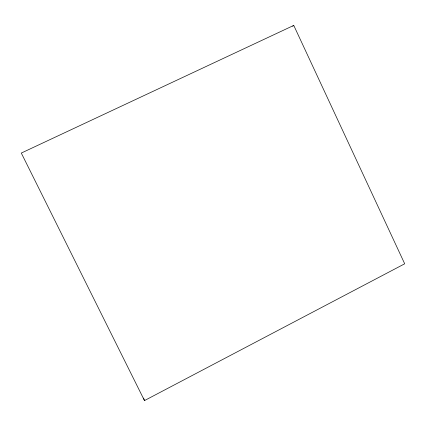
<?xml version="1.0" encoding="UTF-8"?>
<svg xmlns="http://www.w3.org/2000/svg" width="426" height="426" viewBox="0 0 426 426"><rect width="100%" height="100%" fill="white"/><g stroke="black" fill="none" stroke-linecap="round" stroke-linejoin="round"><path stroke-width="0.64" d="M292.742 26.263L293.759 25.416L404.7 263.795L144.483 400.584L21.3 153.056L293.759 25.416M143.605 398.076L144.483 400.584"/></g></svg>
